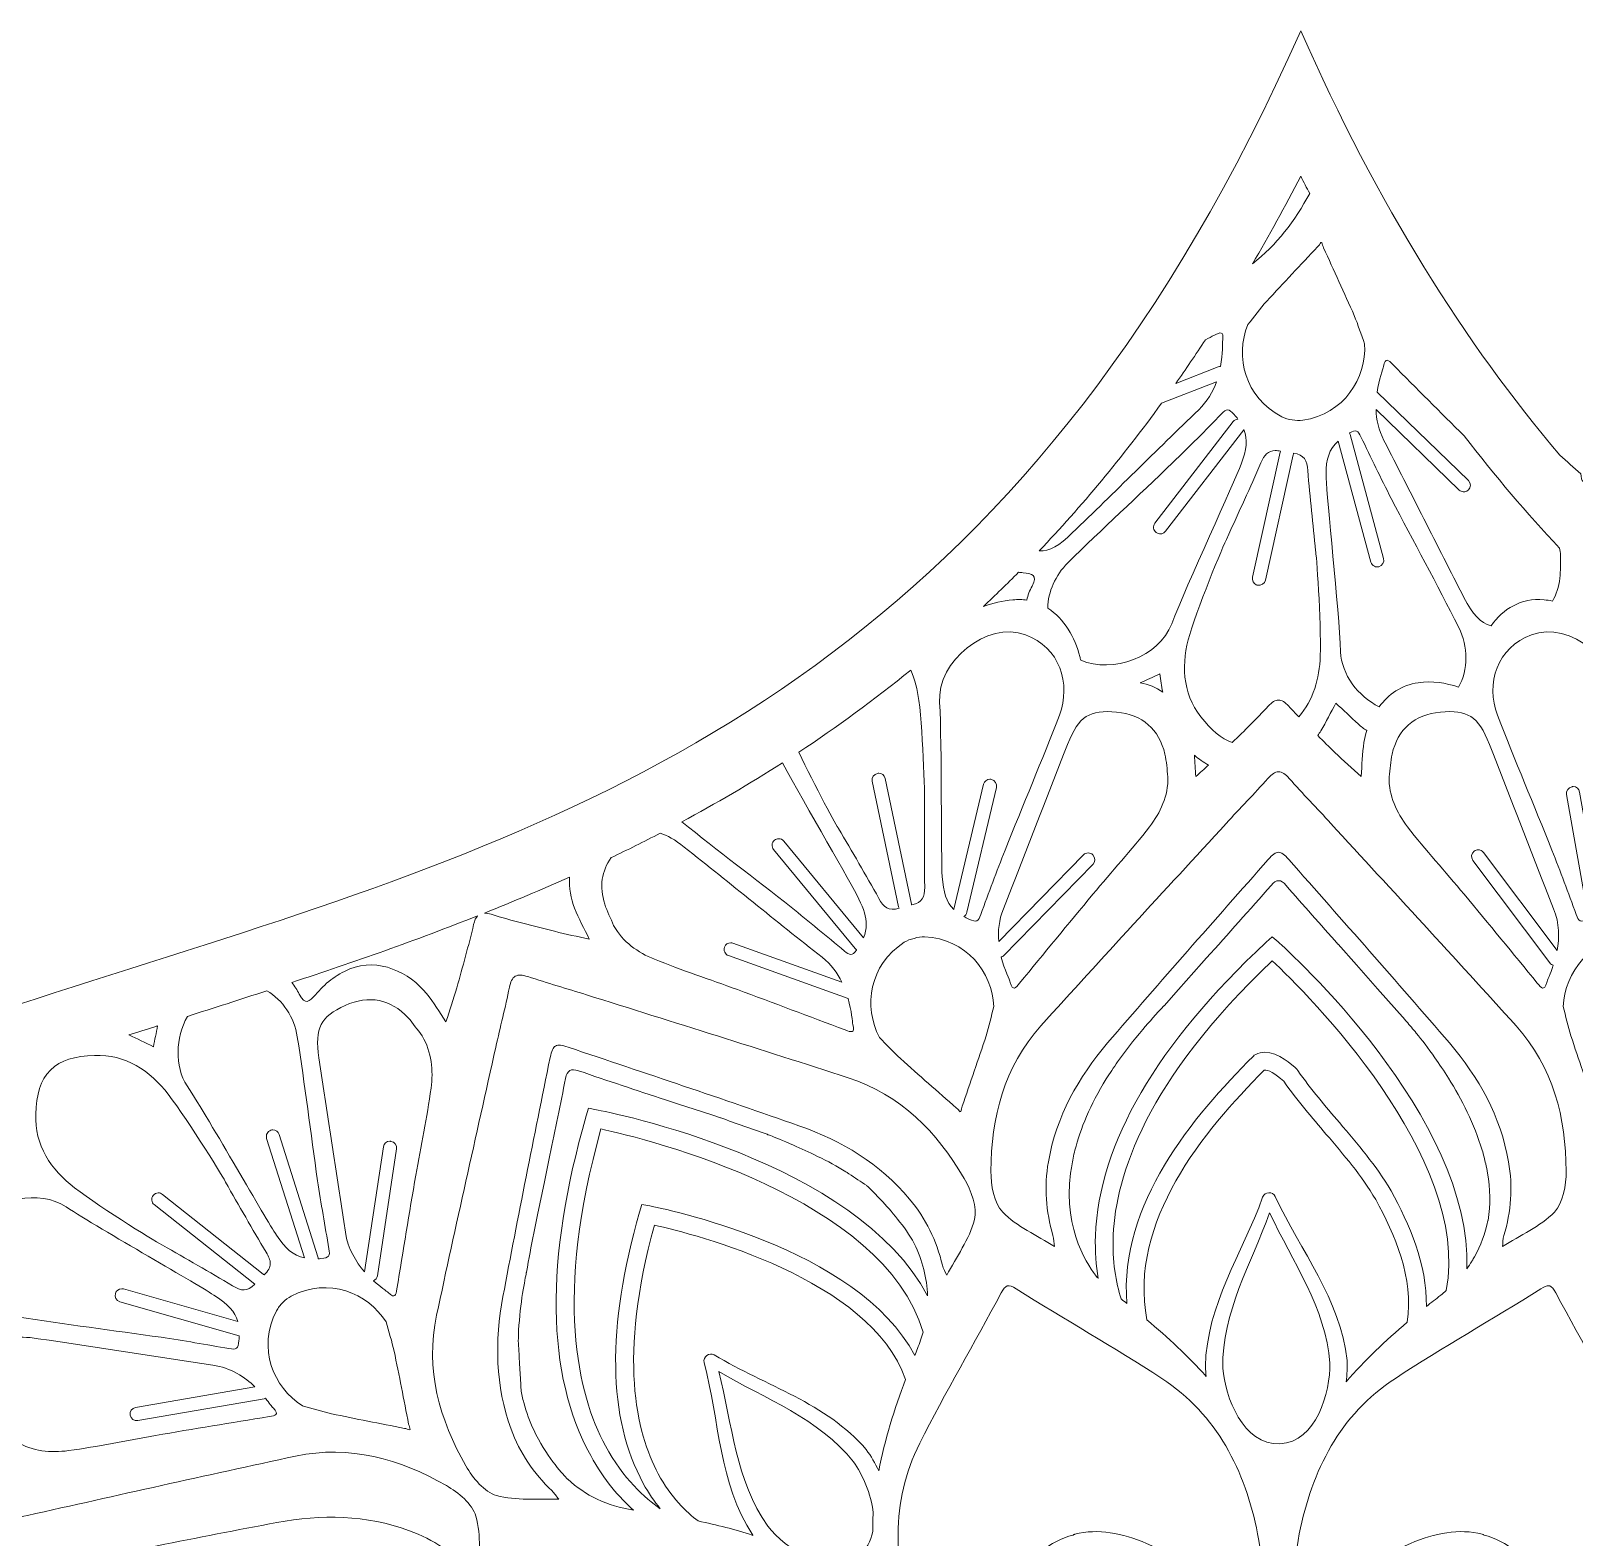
# Model space of a CAD drawing. Extents: x 4 to 996, y -885 to -333.
# Drawn here: x 621.6 to 778.9, y -486.7 to -333.2 of the extents above; entities that cross this region are included whole.
import ezdxf

# ---------------------------------------------------------------- set-up
doc = ezdxf.new("R2010")
doc.units = 0
doc.header["$MEASUREMENT"] = 0
doc.layers.add('Layer 1', color=7, linetype='Continuous', lineweight=0)

msp = doc.modelspace()

# ---------------------------------------------------------------- linework, layer by layer
at = {"layer": 'Layer 1'}
for points, knots in [([(988.01, -523.51), (988.01, -523.51), (988.01, -522.31), (988.01, -522.31), (988.01, -522.31), (995.6, -522.31), (995.6, -522.31), (994.06, -519.71), (987.43, -508.75), (976.61, -493.32), (915.92, -416.15), (835.68, -441.59), (779.72, -379.01), (779.69, -378.91), (779.66, -378.78), (779.64, -378.67), (779.62, -378.55), (779.62, -378.43), (779.59, -378.33), (778.88, -377.7), (778.17, -377.07), (777.45, -376.42), (767.82, -365.1), (758.94, -351.02), (751.05, -333.19), (697.25, -454.78), (597.57, -401.66), (525.49, -493.32), (520.19, -500.87), (515.9, -507.36), (512.71, -512.32), (511.66, -513.96), (510.72, -515.45), (509.91, -516.73), (508.19, -519.5), (507.04, -521.41), (506.51, -522.31), (506.51, -522.31), (509.51, -522.31), (509.51, -522.31), (509.51, -522.31), (509.51, -523.51), (509.51, -523.51), (509.51, -523.51), (506.75, -523.51), (506.75, -523.51), (506.75, -523.51), (506.75, -527.55), (506.75, -527.55), (506.75, -527.55), (505.55, -527.55), (505.55, -527.55), (505.55, -527.55), (505.55, -523.7), (505.55, -523.7), (503.62, -526.19), (497.13, -534.42), (486.81, -545.82), (414.73, -616.75), (315.05, -575.65), (261.25, -669.75), (207.45, -575.65), (107.77, -616.75), (35.68, -545.82), (25.36, -534.42), (18.86, -526.18), (16.94, -523.7), (16.94, -523.7), (16.94, -525.18), (16.94, -525.18), (16.94, -525.18), (15.74, -525.18), (15.74, -525.18), (15.74, -525.18), (15.74, -522.94), (15.74, -522.94), (9.23, -523.26), (4.04, -528.62), (4.04, -535.22), (4.04, -535.22), (4.04, -860.48), (4.04, -860.48), (4.04, -867.27), (9.54, -872.78), (16.34, -872.78), (16.34, -872.78), (16.34, -872.78), (16.34, -872.78), (16.41, -879.47), (21.85, -884.88), (28.55, -884.88), (28.55, -884.88), (493.93, -884.88), (493.93, -884.88), (500.64, -884.88), (506.07, -879.48), (506.15, -872.79), (506.15, -872.79), (505.55, -872.79), (505.55, -872.79), (505.55, -872.79), (505.55, -865.22), (505.55, -865.22), (505.55, -865.22), (506.75, -865.22), (506.75, -865.22), (506.75, -865.22), (506.75, -872.78), (506.75, -872.78), (506.75, -872.78), (995.96, -872.78), (995.96, -872.78), (995.96, -872.78), (995.96, -523.51), (995.96, -523.51), (995.96, -523.51), (988.01, -523.51), (988.01, -523.51)], [0, 0, 0, 0, 1, 1, 1, 2, 2, 2, 3, 3, 3, 4, 4, 4, 5, 5, 5, 6, 6, 6, 7, 7, 7, 8, 8, 8, 9, 9, 9, 10, 10, 10, 11, 11, 11, 12, 12, 12, 13, 13, 13, 14, 14, 14, 15, 15, 15, 16, 16, 16, 17, 17, 17, 18, 18, 18, 19, 19, 19, 20, 20, 20, 21, 21, 21, 22, 22, 22, 23, 23, 23, 24, 24, 24, 25, 25, 25, 26, 26, 26, 27, 27, 27, 28, 28, 28, 29, 29, 29, 30, 30, 30, 31, 31, 31, 32, 32, 32, 33, 33, 33, 34, 34, 34, 35, 35, 35, 36, 36, 36, 37, 37, 37, 38, 38, 38, 39, 39, 39, 39]), ([(751.05, -348), (751.35, -348.59), (751.66, -349.17), (751.96, -349.76), (750.47, -352.56), (748.58, -355.01), (746.14, -356.92), (747.81, -354.08), (749.45, -351.1), (751.05, -348)], [0, 0, 0, 0, 1, 1, 1, 2, 2, 2, 3, 3, 3, 3]), ([(745.65, -363.13), (746.3, -362.33), (746.9, -361.5), (747.59, -360.73), (749.3, -358.89), (751.04, -357.04), (752.76, -355.19), (752.9, -355.06), (753, -354.9), (753.11, -354.75), (753.12, -354.76), (753.14, -354.78), (753.15, -354.79), (753.16, -354.78), (753.18, -354.77), (753.19, -354.76), (753.26, -354.93), (753.3, -355.12), (753.38, -355.3), (754.42, -357.6), (755.48, -359.89), (756.5, -362.2), (756.9, -363.15), (757.21, -364.13), (757.56, -365.1), (757.75, -368.59), (755.49, -372.23), (751.26, -372.87), (750.91, -372.92), (750.55, -372.9), (750.17, -372.82), (749.79, -372.78), (749.44, -372.69), (749.14, -372.51), (745.32, -370.56), (744.35, -366.38), (745.65, -363.13)], [0, 0, 0, 0, 1, 1, 1, 2, 2, 2, 3, 3, 3, 4, 4, 4, 5, 5, 5, 6, 6, 6, 7, 7, 7, 8, 8, 8, 9, 9, 9, 10, 10, 10, 11, 11, 11, 12, 12, 12, 12]), ([(741.34, -364.66), (741.66, -364.5), (741.96, -364.36), (742.26, -364.2), (742.85, -363.91), (743.23, -363.74), (743.1, -364.69), (743.06, -364.97), (743.12, -366.06), (742.88, -367.39), (742.88, -367.4), (742.88, -367.4), (742.88, -367.4), (742.8, -367.4), (742.73, -367.41), (742.65, -367.44), (742.65, -367.44), (738.31, -369.13), (738.31, -369.13), (739.33, -367.68), (740.34, -366.18), (741.34, -364.66)], [0, 0, 0, 0, 1, 1, 1, 2, 2, 2, 3, 3, 3, 4, 4, 4, 5, 5, 5, 6, 6, 6, 7, 7, 7, 7]), ([(768.13, -379.01), (768.13, -379.01), (758.84, -370.01), (758.84, -370.01), (759.04, -368.68), (759.44, -367.66), (759.49, -367.38), (759.66, -366.44), (759.98, -366.74), (760.43, -367.19), (762.84, -369.62), (765.28, -372.06), (767.71, -374.47), (770.86, -378.57), (774.1, -382.37), (777.42, -385.9), (777.47, -386.13), (777.5, -386.39), (777.53, -386.64), (777.5, -387.42), (777.55, -388.22), (777.45, -388.98), (777.35, -389.88), (777.09, -390.64), (776.69, -391.3), (776.41, -391.24), (776.13, -391.2), (775.85, -391.18), (773.48, -390.94), (771.66, -392.12), (770.46, -393.81), (769.35, -393.53), (768.57, -392.68), (767.68, -390.94), (764.93, -385.62), (762.28, -380.24), (759.52, -374.92), (758.98, -373.88), (758.76, -372.79), (758.72, -371.78), (758.72, -371.78), (767.2, -379.99), (767.2, -379.99), (767.25, -380.04), (767.32, -380.09), (767.39, -380.11), (767.64, -380.23), (767.95, -380.18), (768.15, -379.97), (768.41, -379.71), (768.41, -379.28), (768.13, -379.01)], [0, 0, 0, 0, 1, 1, 1, 2, 2, 2, 3, 3, 3, 4, 4, 4, 5, 5, 5, 6, 6, 6, 7, 7, 7, 8, 8, 8, 9, 9, 9, 10, 10, 10, 11, 11, 11, 12, 12, 12, 13, 13, 13, 14, 14, 14, 15, 15, 15, 16, 16, 16, 17, 17, 17, 17]), ([(736.87, -371.14), (736.87, -371.14), (742.46, -368.96), (742.46, -368.96), (742.1, -369.95), (741.54, -370.96), (740.65, -371.81), (736.32, -375.96), (732.09, -380.21), (727.77, -384.36), (726.44, -385.66), (725.46, -386.23), (724.39, -386.19), (728.69, -381.67), (732.85, -376.67), (736.87, -371.14)], [0, 0, 0, 0, 1, 1, 1, 2, 2, 2, 3, 3, 3, 4, 4, 4, 5, 5, 5, 5]), ([(744.28, -372.3), (744.41, -372.44), (744.54, -372.6), (744.65, -372.76), (744.47, -372.77), (744.3, -372.86), (744.18, -373.01), (744.18, -373.01), (736.19, -383.36), (736.19, -383.36), (735.96, -383.67), (736.01, -384.09), (736.32, -384.31), (736.36, -384.34), (736.4, -384.36), (736.45, -384.39), (736.73, -384.52), (737.06, -384.44), (737.26, -384.19), (737.26, -384.19), (745.26, -373.84), (745.26, -373.84), (745.26, -373.83), (745.26, -373.83), (745.26, -373.83), (745.67, -374.84), (745.52, -375.88), (744.97, -377.36), (744.3, -379.18), (739.44, -389.62), (737.9, -393.62), (736.6, -397.03), (731.87, -398.7), (728.63, -397.33), (728.61, -397.2), (728.57, -397.09), (728.54, -396.96), (728.05, -395.01), (726.94, -393.1), (725.27, -392.01), (725.3, -390.36), (726.04, -388.68), (727.31, -387.41), (730.83, -383.96), (734.45, -380.61), (738.02, -377.19), (739.7, -375.57), (741.34, -373.91), (742.98, -372.22), (743.5, -371.7), (743.7, -371.63), (744.28, -372.3)], [0, 0, 0, 0, 1, 1, 1, 2, 2, 2, 3, 3, 3, 4, 4, 4, 5, 5, 5, 6, 6, 6, 7, 7, 7, 8, 8, 8, 9, 9, 9, 10, 10, 10, 11, 11, 11, 12, 12, 12, 13, 13, 13, 14, 14, 14, 15, 15, 15, 16, 16, 16, 17, 17, 17, 17]), ([(759.49, -386.97), (759.49, -386.97), (756.09, -374.34), (756.09, -374.34), (756.07, -374.28), (756.04, -374.22), (756.01, -374.16), (756.01, -374.16), (756.02, -374.16), (756.02, -374.16), (756.69, -373.79), (756.87, -373.92), (757.19, -374.57), (758.2, -376.68), (759.2, -378.78), (760.28, -380.86), (762.56, -385.24), (764.92, -389.57), (767.15, -393.98), (768.14, -395.97), (768.14, -398.28), (767.13, -400.08), (765.81, -399.63), (764.52, -399.42), (763.01, -399.62), (761.33, -399.85), (759.98, -400.81), (759.03, -402.09), (756.89, -400.96), (755.21, -398.82), (755.11, -396.47), (754.95, -392.17), (753.7, -380.72), (753.64, -378.79), (753.64, -378.67), (753.63, -378.53), (753.63, -378.39), (753.63, -376.82), (753.93, -375.83), (754.87, -374.99), (754.87, -374.99), (758.19, -387.32), (758.19, -387.32), (758.24, -387.52), (758.39, -387.68), (758.56, -387.76), (758.69, -387.82), (758.86, -387.84), (759.02, -387.8), (759.38, -387.71), (759.59, -387.32), (759.49, -386.97)], [0, 0, 0, 0, 1, 1, 1, 2, 2, 2, 3, 3, 3, 4, 4, 4, 5, 5, 5, 6, 6, 6, 7, 7, 7, 8, 8, 8, 9, 9, 9, 10, 10, 10, 11, 11, 11, 12, 12, 12, 13, 13, 13, 14, 14, 14, 15, 15, 15, 16, 16, 16, 17, 17, 17, 17]), ([(746.52, -389.63), (746.56, -389.66), (746.6, -389.68), (746.65, -389.68), (747.02, -389.76), (747.38, -389.52), (747.47, -389.16), (747.47, -389.16), (750.28, -376.39), (750.28, -376.39), (750.3, -376.34), (750.3, -376.3), (750.3, -376.23), (751.43, -376.39), (751.69, -376.96), (751.77, -378.01), (751.99, -380.73), (752.3, -383.47), (752.56, -386.19), (752.63, -386.21), (753.15, -393.34), (753.04, -396.9), (752.97, -399.2), (752.32, -401.41), (750.85, -403.09), (750.51, -402.73), (750.16, -402.37), (749.83, -402.01), (749.44, -401.6), (749.11, -401.4), (748.79, -401.4), (748.45, -401.4), (748.13, -401.6), (747.74, -402.01), (746.55, -403.29), (745.32, -404.51), (744.07, -405.72), (742.91, -405.34), (741.93, -404.44), (740.88, -403.11), (738.94, -400.63), (738.86, -397.59), (739.74, -394.71), (740.77, -391.31), (743.54, -384.72), (743.62, -384.72), (744.74, -382.22), (745.91, -379.74), (746.99, -377.22), (747.34, -376.41), (747.7, -375.96), (748.46, -375.96), (748.61, -375.96), (748.79, -375.98), (748.99, -376.02), (748.98, -376.04), (748.97, -376.07), (748.96, -376.11), (748.96, -376.11), (746.14, -388.88), (746.14, -388.88), (746.06, -389.19), (746.23, -389.51), (746.52, -389.63)], [0, 0, 0, 0, 1, 1, 1, 2, 2, 2, 3, 3, 3, 4, 4, 4, 5, 5, 5, 6, 6, 6, 7, 7, 7, 8, 8, 8, 9, 9, 9, 10, 10, 10, 11, 11, 11, 12, 12, 12, 13, 13, 13, 14, 14, 14, 15, 15, 15, 16, 16, 16, 17, 17, 17, 18, 18, 18, 19, 19, 19, 20, 20, 20, 21, 21, 21, 21]), ([(722.29, -388.36), (722.44, -388.38), (722.6, -388.4), (722.75, -388.41), (723.64, -388.5), (724.29, -388.62), (723.67, -389.78), (723.43, -390.22), (723.25, -390.71), (723.12, -391.2), (722.68, -391.14), (722.21, -391.13), (721.72, -391.18), (720.67, -391.29), (719.67, -391.5), (718.73, -391.84), (719.92, -390.71), (721.12, -389.56), (722.29, -388.36)], [0, 0, 0, 0, 1, 1, 1, 2, 2, 2, 3, 3, 3, 4, 4, 4, 5, 5, 5, 6, 6, 6, 6]), ([(723, -394.74), (726.47, -395.98), (727.69, -399.71), (726.45, -402.94), (724.68, -407.54), (722.76, -412.1), (720.92, -416.68), (720.06, -418.84), (719.25, -421.04), (718.45, -423.24), (718.2, -423.94), (718.03, -424.09), (717.24, -423.72), (717.06, -423.63), (716.88, -423.55), (716.71, -423.45), (716.87, -423.37), (716.98, -423.21), (717.03, -423.02), (717.03, -423.02), (720.04, -410.3), (720.04, -410.3), (720.12, -409.93), (719.9, -409.57), (719.54, -409.49), (719.48, -409.47), (719.43, -409.46), (719.38, -409.46), (719.08, -409.46), (718.8, -409.68), (718.72, -409.98), (718.72, -409.98), (715.71, -422.71), (715.71, -422.71), (715.71, -422.72), (715.71, -422.72), (715.71, -422.73), (714.91, -421.97), (714.63, -420.97), (714.51, -419.39), (714.38, -417.47), (714.49, -405.94), (714.25, -401.65), (713.99, -397.37), (719.06, -393.32), (723, -394.74)], [0, 0, 0, 0, 1, 1, 1, 2, 2, 2, 3, 3, 3, 4, 4, 4, 5, 5, 5, 6, 6, 6, 7, 7, 7, 8, 8, 8, 9, 9, 9, 10, 10, 10, 11, 11, 11, 12, 12, 12, 13, 13, 13, 14, 14, 14, 15, 15, 15, 15]), ([(783.33, -401.65), (783.07, -405.94), (783.19, -417.47), (783.05, -419.39), (782.93, -421.11), (782.59, -422.16), (781.62, -422.94), (781.62, -422.94), (779.47, -410.77), (779.47, -410.77), (779.42, -410.44), (779.14, -410.21), (778.81, -410.21), (778.77, -410.21), (778.73, -410.22), (778.7, -410.22), (778.32, -410.3), (778.08, -410.63), (778.14, -411), (778.14, -411), (780.38, -423.7), (780.38, -423.7), (780.37, -423.71), (780.35, -423.72), (780.34, -423.72), (779.54, -424.09), (779.37, -423.94), (779.12, -423.24), (778.32, -421.04), (777.51, -418.84), (776.65, -416.68), (774.81, -412.1), (772.88, -407.54), (771.11, -402.94), (769.87, -399.71), (771.1, -395.98), (774.56, -394.74), (778.51, -393.32), (783.58, -397.37), (783.33, -401.65)], [0, 0, 0, 0, 1, 1, 1, 2, 2, 2, 3, 3, 3, 4, 4, 4, 5, 5, 5, 6, 6, 6, 7, 7, 7, 8, 8, 8, 9, 9, 9, 10, 10, 10, 11, 11, 11, 12, 12, 12, 13, 13, 13, 13]), ([(711.31, -398.33), (711.72, -399.3), (711.99, -400.34), (712.14, -401.42), (712.59, -404.97), (712.78, -412.13), (712.71, -412.13), (712.71, -414.88), (712.68, -417.61), (712.73, -420.36), (712.73, -420.36), (712.73, -420.47), (712.73, -420.47), (712.73, -421.47), (712.51, -422.02), (711.41, -422.27), (711.4, -422.23), (711.4, -422.21), (711.39, -422.18), (711.39, -422.18), (708.7, -409.38), (708.7, -409.38), (708.63, -409.07), (708.36, -408.84), (708.04, -408.84), (707.99, -408.84), (707.95, -408.84), (707.91, -408.86), (707.55, -408.94), (707.31, -409.3), (707.38, -409.66), (707.38, -409.66), (710.07, -422.45), (710.07, -422.45), (710.09, -422.51), (710.11, -422.56), (710.13, -422.61), (709.03, -422.93), (708.56, -422.52), (708.05, -421.6), (706.73, -419.21), (705.33, -416.85), (703.95, -414.48), (703.89, -414.48), (701.48, -410.06), (699.9, -406.7), (703.77, -404.16), (707.58, -401.37), (711.31, -398.33)], [0, 0, 0, 0, 1, 1, 1, 2, 2, 2, 3, 3, 3, 4, 4, 4, 5, 5, 5, 6, 6, 6, 7, 7, 7, 8, 8, 8, 9, 9, 9, 10, 10, 10, 11, 11, 11, 12, 12, 12, 13, 13, 13, 14, 14, 14, 15, 15, 15, 16, 16, 16, 16]), ([(734.67, -399.65), (735.34, -399.34), (736.01, -399.04), (736.68, -398.73), (736.78, -399.34), (736.88, -399.97), (736.98, -400.57), (736.31, -400.11), (735.53, -399.77), (734.67, -399.65)], [0, 0, 0, 0, 1, 1, 1, 2, 2, 2, 3, 3, 3, 3]), ([(737.21, -406.91), (737.38, -407.66), (737.42, -408.45), (737.52, -409.22), (737.55, -411.17), (736.75, -412.84), (735.64, -414.31), (733.81, -416.67), (731.78, -418.89), (729.87, -421.19), (727.36, -424.2), (724.88, -427.22), (722.4, -430.25), (722, -430.76), (721.72, -431.09), (721.45, -430.17), (721.38, -429.9), (720.87, -428.92), (720.53, -427.6), (720.6, -427.57), (720.68, -427.52), (720.73, -427.48), (720.73, -427.48), (729.88, -418.11), (729.88, -418.11), (730.13, -417.85), (730.13, -417.43), (729.86, -417.17), (729.73, -417.03), (729.56, -416.97), (729.39, -416.97), (729.21, -416.97), (729.05, -417.03), (728.9, -417.17), (728.9, -417.17), (720.27, -426), (720.27, -426), (720.19, -424.96), (720.28, -423.81), (720.75, -422.67), (722.97, -417.09), (725.08, -411.48), (727.29, -405.91), (728.45, -403), (729.52, -402.37), (732.29, -402.62), (734.91, -402.88), (736.64, -404.37), (737.21, -406.91)], [0, 0, 0, 0, 1, 1, 1, 2, 2, 2, 3, 3, 3, 4, 4, 4, 5, 5, 5, 6, 6, 6, 7, 7, 7, 8, 8, 8, 9, 9, 9, 10, 10, 10, 11, 11, 11, 12, 12, 12, 13, 13, 13, 14, 14, 14, 15, 15, 15, 16, 16, 16, 16]), ([(754.63, -401.7), (755.39, -402.41), (756.15, -403.13), (756.91, -403.83), (757.19, -404.1), (757.48, -404.31), (757.78, -404.51), (757.65, -404.91), (757.55, -405.31), (757.49, -405.71), (757.31, -406.85), (757.3, -408.02), (757.21, -409.18), (756.31, -408.37), (755.39, -407.57), (754.52, -406.73), (753.95, -406.17), (753.36, -405.59), (752.79, -405.02), (752.89, -404.86), (752.99, -404.7), (753.09, -404.53), (753.64, -403.61), (754.12, -402.64), (754.63, -401.7)], [0, 0, 0, 0, 1, 1, 1, 2, 2, 2, 3, 3, 3, 4, 4, 4, 5, 5, 5, 6, 6, 6, 7, 7, 7, 8, 8, 8, 8]), ([(768.58, -417.73), (768.58, -417.73), (776.45, -428.18), (776.45, -428.18), (776.53, -428.31), (776.66, -428.38), (776.79, -428.42), (776.49, -429.32), (776.17, -429.95), (776.12, -430.17), (775.85, -431.09), (775.57, -430.76), (775.16, -430.25), (772.69, -427.22), (770.21, -424.2), (767.71, -421.19), (765.78, -418.89), (763.76, -416.67), (761.93, -414.31), (760.82, -412.84), (760.02, -411.17), (760.05, -409.22), (760.15, -408.45), (760.2, -407.66), (760.36, -406.91), (760.92, -404.37), (762.65, -402.88), (765.28, -402.62), (768.05, -402.37), (769.12, -403), (770.28, -405.91), (772.5, -411.48), (774.59, -417.09), (776.82, -422.67), (777.43, -424.16), (777.41, -425.65), (777.17, -426.92), (777.17, -426.92), (769.66, -416.92), (769.66, -416.92), (769.53, -416.75), (769.33, -416.65), (769.13, -416.65), (768.98, -416.65), (768.84, -416.71), (768.72, -416.79), (768.42, -417.01), (768.37, -417.43), (768.58, -417.73)], [0, 0, 0, 0, 1, 1, 1, 2, 2, 2, 3, 3, 3, 4, 4, 4, 5, 5, 5, 6, 6, 6, 7, 7, 7, 8, 8, 8, 9, 9, 9, 10, 10, 10, 11, 11, 11, 12, 12, 12, 13, 13, 13, 14, 14, 14, 15, 15, 15, 16, 16, 16, 16]), ([(741.66, -408.02), (741.22, -408.41), (740.79, -408.79), (740.36, -409.18), (740.3, -408.47), (740.27, -407.74), (740.22, -407.02), (740.66, -407.4), (741.14, -407.74), (741.66, -408.02)], [0, 0, 0, 0, 1, 1, 1, 2, 2, 2, 3, 3, 3, 3]), ([(698.24, -407.78), (700.65, -412.26), (705.29, -420.13), (706.02, -421.67), (706.52, -422.7), (706.78, -423.51), (706.78, -424.27), (706.78, -424.72), (706.69, -425.17), (706.49, -425.64), (706.49, -425.64), (698.37, -415.77), (698.37, -415.77), (698.24, -415.6), (698.05, -415.52), (697.85, -415.52), (697.7, -415.52), (697.54, -415.57), (697.42, -415.68), (697.13, -415.91), (697.09, -416.34), (697.33, -416.62), (697.33, -416.62), (705.63, -426.72), (705.63, -426.72), (705.67, -426.78), (705.72, -426.82), (705.78, -426.85), (705.78, -426.85), (705.78, -426.87), (705.78, -426.87), (705.32, -427.49), (705.09, -427.43), (704.55, -426.97), (702.75, -425.47), (700.95, -423.97), (699.12, -422.51), (695.42, -419.59), (691.65, -416.76), (687.98, -413.8), (691.44, -411.94), (694.86, -409.94), (698.24, -407.78)], [0, 0, 0, 0, 1, 1, 1, 2, 2, 2, 3, 3, 3, 4, 4, 4, 5, 5, 5, 6, 6, 6, 7, 7, 7, 8, 8, 8, 9, 9, 9, 10, 10, 10, 11, 11, 11, 12, 12, 12, 13, 13, 13, 14, 14, 14, 14]), ([(724.56, -434.61), (730.81, -427.69), (737.14, -420.84), (743.45, -413.97), (744.86, -412.42), (746.32, -410.93), (747.71, -409.37), (748.09, -408.94), (748.43, -408.7), (748.79, -408.71), (749.14, -408.7), (749.48, -408.94), (749.87, -409.37), (751.25, -410.93), (752.71, -412.42), (754.12, -413.97), (760.42, -420.84), (766.76, -427.69), (773, -434.61), (776.77, -438.8), (778.08, -443.94), (778.1, -449.42), (778.1, -450.83), (777.79, -452.66), (776.9, -453.58), (775.46, -455.06), (773.41, -455.95), (771.61, -457.09), (771.65, -456.72), (771.65, -456.33), (771.76, -455.98), (772.49, -453.51), (772.68, -451), (772.23, -448.46), (771.42, -443.82), (769.21, -439.85), (766.2, -436.34), (760.81, -430.05), (755.31, -423.88), (749.84, -417.64), (749.39, -417.14), (749.09, -416.91), (748.79, -416.91), (748.47, -416.91), (748.18, -417.14), (747.73, -417.64), (742.26, -423.88), (736.76, -430.05), (731.37, -436.34), (728.36, -439.85), (726.15, -443.82), (725.33, -448.46), (724.9, -451), (725.08, -453.51), (725.8, -455.98), (725.91, -456.33), (725.91, -456.72), (725.95, -457.09), (724.16, -455.95), (722.12, -455.06), (720.68, -453.58), (719.77, -452.66), (719.47, -450.83), (719.48, -449.42), (719.5, -443.94), (720.8, -438.8), (724.56, -434.61)], [0, 0, 0, 0, 1, 1, 1, 2, 2, 2, 3, 3, 3, 4, 4, 4, 5, 5, 5, 6, 6, 6, 7, 7, 7, 8, 8, 8, 9, 9, 9, 10, 10, 10, 11, 11, 11, 12, 12, 12, 13, 13, 13, 14, 14, 14, 15, 15, 15, 16, 16, 16, 17, 17, 17, 18, 18, 18, 19, 19, 19, 20, 20, 20, 21, 21, 21, 22, 22, 22, 22]), ([(680.79, -417.45), (680.79, -417.45), (680.79, -417.44), (680.8, -417.44), (682.46, -416.65), (684.12, -415.83), (685.76, -414.97), (686.49, -415.16), (687.27, -415.62), (688.22, -416.38), (692.93, -420.09), (697.56, -423.91), (702.27, -427.61), (703.2, -428.34), (703.83, -429.24), (704.29, -430.13), (704.29, -430.13), (693.18, -426.16), (693.18, -426.16), (693.11, -426.13), (693.04, -426.12), (692.96, -426.12), (692.69, -426.12), (692.42, -426.3), (692.33, -426.57), (692.2, -426.92), (692.38, -427.31), (692.73, -427.44), (692.73, -427.44), (704.92, -431.8), (704.92, -431.8), (705.29, -433.11), (705.34, -434.19), (705.41, -434.47), (705.64, -435.39), (705.24, -435.25), (704.63, -435.01), (700.97, -433.64), (697.3, -432.25), (693.64, -430.9), (690.82, -429.87), (687.96, -428.95), (685.19, -427.8), (683.5, -427.12), (681.97, -426.07), (681.03, -424.36), (680.73, -423.63), (680.36, -422.94), (680.12, -422.19), (679.56, -420.41), (679.8, -418.79), (680.79, -417.45)], [0, 0, 0, 0, 1, 1, 1, 2, 2, 2, 3, 3, 3, 4, 4, 4, 5, 5, 5, 6, 6, 6, 7, 7, 7, 8, 8, 8, 9, 9, 9, 10, 10, 10, 11, 11, 11, 12, 12, 12, 13, 13, 13, 14, 14, 14, 15, 15, 15, 16, 16, 16, 17, 17, 17, 17]), ([(676.52, -419.43), (676.49, -420.53), (676.68, -421.63), (677.05, -422.59), (677.47, -423.68), (678.04, -424.71), (678.55, -425.75), (677.36, -425.49), (676.17, -425.27), (674.99, -424.96), (672.84, -424.41), (670.69, -423.88), (668.56, -423.23), (668.3, -423.14), (668.07, -423.1), (667.87, -423.1), (670.77, -421.94), (673.65, -420.72), (676.52, -419.43)], [0, 0, 0, 0, 1, 1, 1, 2, 2, 2, 3, 3, 3, 4, 4, 4, 5, 5, 5, 6, 6, 6, 6]), ([(748.75, -426.04), (748.75, -426.04), (748.14, -425.51), (748.14, -425.51), (748.14, -425.51), (747.54, -426.07), (747.54, -426.07), (736.35, -436.49), (730.49, -446.55), (730.13, -455.99), (730.07, -457.59), (730.2, -459.04), (730.4, -460.33), (730.37, -460.31), (730.35, -460.27), (730.32, -460.23), (730.32, -460.23), (730.32, -460.23), (730.32, -460.23), (730.31, -460.23), (730.31, -460.23), (730.31, -460.23), (729.51, -459.26), (726.86, -455.59), (727.59, -449.62), (727.62, -449.38), (727.66, -449.12), (727.71, -448.86), (727.8, -448.34), (727.9, -447.81), (728.04, -447.26), (728.59, -445.09), (729.59, -442.67), (731.23, -440.01), (731.41, -439.73), (731.6, -439.44), (731.79, -439.13), (731.99, -438.85), (732.19, -438.54), (732.39, -438.25), (733.14, -437.18), (733.99, -436.09), (734.96, -434.97), (735.62, -434.17), (736.33, -433.38), (737.11, -432.56), (737.12, -432.55), (737.12, -432.55), (737.12, -432.55), (737.12, -432.55), (738.59, -430.89), (738.59, -430.89), (738.59, -430.89), (740.94, -428.24), (740.94, -428.24), (740.94, -428.24), (740.94, -428.24), (740.94, -428.24), (740.94, -428.24), (741.44, -427.68), (741.44, -427.68), (741.44, -427.68), (741.45, -427.67), (741.45, -427.67), (743.67, -425.23), (745.85, -422.76), (748.02, -420.28), (748.31, -419.96), (748.54, -419.8), (748.79, -419.8), (749.03, -419.8), (749.27, -419.96), (749.55, -420.28), (751.31, -422.28), (753.07, -424.28), (754.84, -426.27), (754.84, -426.27), (754.85, -426.28), (754.85, -426.28), (754.85, -426.28), (756.73, -428.39), (756.73, -428.39), (756.73, -428.39), (758.88, -430.82), (758.88, -430.82), (758.88, -430.82), (761.68, -433.99), (761.68, -433.99), (761.68, -433.99), (761.7, -434.01), (761.7, -434.01), (761.7, -434.01), (761.71, -434.03), (761.73, -434.05), (761.74, -434.07), (761.74, -434.07), (761.76, -434.09), (761.77, -434.1), (761.8, -434.12), (761.82, -434.15), (762.16, -434.55), (762.49, -434.93), (762.83, -435.34), (762.83, -435.34), (762.85, -435.37), (762.85, -435.37), (763.37, -436.01), (764.02, -436.85), (764.73, -437.85), (765.17, -438.5), (765.64, -439.19), (766.11, -439.94), (767.43, -442.07), (768.73, -444.59), (769.54, -447.26), (769.68, -447.73), (769.8, -448.2), (769.9, -448.67), (769.97, -448.98), (770.04, -449.3), (770.09, -449.6), (770.37, -451.21), (770.42, -452.83), (770.14, -454.42), (770.14, -454.42), (770.14, -454.43), (770.14, -454.43), (770.14, -454.43), (770.13, -454.43), (770.13, -454.43), (769.86, -455.75), (769.41, -456.99), (768.75, -458.14), (768.75, -458.15), (768.75, -458.15), (768.75, -458.15), (768.74, -458.17), (768.73, -458.18), (768.72, -458.19), (768.71, -458.22), (768.7, -458.23), (768.69, -458.25), (768.61, -458.38), (768.54, -458.5), (768.49, -458.6), (768.33, -458.86), (768.14, -459.12), (767.96, -459.35), (767.96, -459.35), (767.96, -459.35), (767.96, -459.37), (768.6, -443.92), (749.66, -426.87), (748.75, -426.04)], [0, 0, 0, 0, 1, 1, 1, 2, 2, 2, 3, 3, 3, 4, 4, 4, 5, 5, 5, 6, 6, 6, 7, 7, 7, 8, 8, 8, 9, 9, 9, 10, 10, 10, 11, 11, 11, 12, 12, 12, 13, 13, 13, 14, 14, 14, 15, 15, 15, 16, 16, 16, 17, 17, 17, 18, 18, 18, 19, 19, 19, 20, 20, 20, 21, 21, 21, 22, 22, 22, 23, 23, 23, 24, 24, 24, 25, 25, 25, 26, 26, 26, 27, 27, 27, 28, 28, 28, 29, 29, 29, 30, 30, 30, 31, 31, 31, 32, 32, 32, 33, 33, 33, 34, 34, 34, 35, 35, 35, 36, 36, 36, 37, 37, 37, 38, 38, 38, 39, 39, 39, 40, 40, 40, 41, 41, 41, 42, 42, 42, 43, 43, 43, 44, 44, 44, 45, 45, 45, 46, 46, 46, 47, 47, 47, 48, 48, 48, 49, 49, 49, 50, 50, 50, 51, 51, 51, 51]), ([(667.16, -423.38), (666.99, -423.57), (666.85, -423.85), (666.76, -424.27), (666.25, -426.43), (665.65, -428.57), (665.05, -430.71), (664.72, -431.88), (664.32, -433.02), (663.94, -434.17), (663.29, -433.21), (662.7, -432.2), (661.97, -431.31), (660.24, -429.18), (657.05, -427.59), (654.15, -428.8), (652.66, -429.41), (651.61, -430.3), (650.64, -431.43), (650.05, -432.11), (649.57, -432.55), (648.99, -431.37), (648.79, -430.95), (648.52, -430.55), (648.22, -430.18), (654.56, -428.09), (660.89, -425.88), (667.16, -423.38)], [0, 0, 0, 0, 1, 1, 1, 2, 2, 2, 3, 3, 3, 4, 4, 4, 5, 5, 5, 6, 6, 6, 7, 7, 7, 8, 8, 8, 9, 9, 9, 9]), ([(718.99, -435.61), (718.2, -438.01), (717.37, -440.39), (716.56, -442.79), (716.51, -442.97), (716.47, -443.17), (716.42, -443.34), (716.41, -443.33), (716.39, -443.33), (716.38, -443.32), (716.38, -443.32), (716.37, -443.32), (716.37, -443.32), (716.36, -443.33), (716.36, -443.35), (716.35, -443.37), (716.22, -443.23), (716.11, -443.09), (715.96, -442.97), (714.06, -441.29), (712.15, -439.64), (710.27, -437.94), (709.51, -437.25), (708.83, -436.49), (708.11, -435.77), (706.49, -432.64), (707.05, -428.4), (710.65, -426.08), (710.93, -425.89), (711.28, -425.76), (711.65, -425.68), (712.02, -425.55), (712.39, -425.5), (712.71, -425.52), (717, -425.72), (719.61, -429.14), (719.76, -432.63), (719.51, -433.63), (719.3, -434.64), (718.99, -435.61)], [0, 0, 0, 0, 1, 1, 1, 2, 2, 2, 3, 3, 3, 4, 4, 4, 5, 5, 5, 6, 6, 6, 7, 7, 7, 8, 8, 8, 9, 9, 9, 10, 10, 10, 11, 11, 11, 12, 12, 12, 13, 13, 13, 13]), ([(777.8, -432.63), (777.96, -429.14), (780.57, -425.72), (784.85, -425.52), (785.18, -425.5), (785.56, -425.55), (785.92, -425.68), (786.29, -425.76), (786.63, -425.89), (786.92, -426.08), (790.53, -428.4), (791.08, -432.64), (789.46, -435.77), (788.75, -436.49), (788.07, -437.25), (787.3, -437.94), (785.42, -439.64), (783.5, -441.29), (781.62, -442.97), (781.47, -443.09), (781.34, -443.23), (781.22, -443.37), (781.22, -443.37), (781.19, -443.32), (781.19, -443.32), (781.17, -443.33), (781.16, -443.33), (781.14, -443.34), (781.1, -443.17), (781.07, -442.97), (781.01, -442.79), (780.19, -440.39), (779.37, -438.01), (778.58, -435.61), (778.27, -434.64), (778.06, -433.63), (777.8, -432.63)], [0, 0, 0, 0, 1, 1, 1, 2, 2, 2, 3, 3, 3, 4, 4, 4, 5, 5, 5, 6, 6, 6, 7, 7, 7, 8, 8, 8, 9, 9, 9, 10, 10, 10, 11, 11, 11, 12, 12, 12, 12]), ([(760.26, -451.4), (758.68, -448.78), (756.89, -446.68), (754.99, -444.46), (753.57, -442.79), (752.11, -441.1), (750.75, -439.14), (750.75, -439.14), (750.65, -439.02), (750.65, -439.02), (750.19, -438.57), (748.79, -437.29), (747.38, -437.29), (747.07, -437.29), (746.75, -437.35), (746.46, -437.52), (746.46, -437.52), (746.32, -437.57), (746.32, -437.57), (746.32, -437.57), (746.22, -437.69), (746.22, -437.69), (740.05, -443.84), (732.53, -452.78), (733.33, -462.89), (733.33, -462.89), (733.32, -462.89), (733.32, -462.88), (733.13, -462.73), (732.93, -462.59), (732.75, -462.43), (732.23, -460.78), (731.82, -458.58), (731.94, -455.91), (732.21, -449.89), (735.26, -440.17), (748.15, -427.96), (751.59, -431.2), (768.47, -447.94), (765.88, -461.58), (765.7, -461.74), (765.51, -461.9), (765.32, -462.05), (764.83, -462.43), (764.34, -462.81), (763.86, -463.19), (763.86, -463.19), (763.85, -463.2), (763.85, -463.2), (763.93, -458.87), (762.09, -454.77), (760.26, -451.4)], [0, 0, 0, 0, 1, 1, 1, 2, 2, 2, 3, 3, 3, 4, 4, 4, 5, 5, 5, 6, 6, 6, 7, 7, 7, 8, 8, 8, 9, 9, 9, 10, 10, 10, 11, 11, 11, 12, 12, 12, 13, 13, 13, 14, 14, 14, 15, 15, 15, 16, 16, 16, 17, 17, 17, 17]), ([(669.1, -482.46), (667.86, -482.12), (666.68, -480.69), (665.98, -479.45), (663.26, -474.72), (661.82, -469.59), (662.99, -464.09), (664.94, -454.97), (666.99, -445.88), (669.02, -436.77), (669.47, -434.73), (669.99, -432.71), (670.41, -430.67), (670.52, -430.11), (670.7, -429.72), (671.01, -429.54), (671.31, -429.36), (671.73, -429.4), (672.27, -429.58), (674.26, -430.23), (676.27, -430.8), (678.26, -431.43), (687.15, -434.23), (696.06, -437), (704.93, -439.89), (710.28, -441.61), (713.99, -445.42), (716.75, -450.14), (717.46, -451.38), (718.11, -453.11), (717.8, -454.35), (717.28, -456.35), (715.96, -458.15), (714.97, -460.02), (714.83, -459.69), (714.63, -459.35), (714.54, -459), (713.94, -456.49), (712.84, -454.23), (711.19, -452.25), (708.17, -448.64), (704.27, -446.3), (699.91, -444.78), (692.1, -442.02), (684.24, -439.41), (676.39, -436.77), (675.75, -436.55), (675.36, -436.49), (675.11, -436.65), (674.84, -436.79), (674.7, -437.17), (674.56, -437.81), (672.93, -445.94), (671.27, -454.04), (669.75, -462.19), (668.9, -466.73), (668.97, -471.28), (670.58, -475.7), (671.47, -478.13), (672.87, -480.19), (674.75, -481.98), (675.01, -482.23), (675.2, -482.55), (675.43, -482.85), (673.3, -482.78), (671.09, -483.01), (669.1, -482.46)], [0, 0, 0, 0, 1, 1, 1, 2, 2, 2, 3, 3, 3, 4, 4, 4, 5, 5, 5, 6, 6, 6, 7, 7, 7, 8, 8, 8, 9, 9, 9, 10, 10, 10, 11, 11, 11, 12, 12, 12, 13, 13, 13, 14, 14, 14, 15, 15, 15, 16, 16, 16, 17, 17, 17, 18, 18, 18, 19, 19, 19, 20, 20, 20, 21, 21, 21, 22, 22, 22, 22]), ([(637.59, -433.63), (640.28, -432.77), (642.98, -431.91), (645.68, -431.02), (647.33, -431.97), (648.47, -433.71), (648.79, -435.72), (649.56, -440.59), (650.16, -445.5), (650.86, -450.38), (651.21, -452.7), (651.61, -454.99), (652.01, -457.31), (652.14, -458.03), (652.06, -458.24), (651.2, -458.32), (651.11, -458.33), (651.01, -458.34), (650.93, -458.35), (650.93, -458.35), (650.93, -458.35), (650.92, -458.35), (650.92, -458.27), (650.91, -458.2), (650.89, -458.13), (650.89, -458.13), (646.96, -445.67), (646.96, -445.67), (646.86, -445.38), (646.59, -445.19), (646.31, -445.19), (646.25, -445.19), (646.16, -445.2), (646.1, -445.23), (645.75, -445.34), (645.55, -445.72), (645.67, -446.08), (645.67, -446.08), (649.52, -458.25), (649.52, -458.25), (648.37, -458.02), (647.6, -457.31), (646.67, -455.93), (645.59, -454.33), (639.92, -444.3), (637.57, -440.72), (636.23, -438.68), (636.41, -435.83), (637.59, -433.63)], [0, 0, 0, 0, 1, 1, 1, 2, 2, 2, 3, 3, 3, 4, 4, 4, 5, 5, 5, 6, 6, 6, 7, 7, 7, 8, 8, 8, 9, 9, 9, 10, 10, 10, 11, 11, 11, 12, 12, 12, 13, 13, 13, 14, 14, 14, 15, 15, 15, 16, 16, 16, 16]), ([(658.34, -446.37), (658.3, -446.35), (658.26, -446.35), (658.23, -446.35), (657.9, -446.35), (657.62, -446.6), (657.57, -446.93), (657.57, -446.93), (655.64, -459.66), (655.64, -459.66), (654.77, -458.66), (653.95, -457.32), (653.7, -455.64), (652.85, -449.72), (651.86, -443.8), (651, -437.87), (650.54, -434.77), (651.16, -433.68), (653.68, -432.52), (656.08, -431.43), (658.32, -431.84), (660.09, -433.77), (660.62, -434.34), (661.03, -435.01), (661.51, -435.62), (662.51, -437.3), (662.66, -439.14), (662.42, -440.95), (662.02, -443.92), (661.38, -446.86), (660.86, -449.82), (660.21, -453.68), (659.58, -457.53), (658.94, -461.4), (658.84, -462.04), (658.76, -462.46), (658.06, -461.79), (657.9, -461.63), (657.29, -461.23), (656.57, -460.58), (656.76, -460.49), (656.91, -460.31), (656.95, -460.06), (656.95, -460.06), (658.9, -447.14), (658.9, -447.14), (658.96, -446.77), (658.7, -446.42), (658.34, -446.37)], [0, 0, 0, 0, 1, 1, 1, 2, 2, 2, 3, 3, 3, 4, 4, 4, 5, 5, 5, 6, 6, 6, 7, 7, 7, 8, 8, 8, 9, 9, 9, 10, 10, 10, 11, 11, 11, 12, 12, 12, 13, 13, 13, 14, 14, 14, 15, 15, 15, 16, 16, 16, 16]), ([(634.28, -434.69), (634.38, -434.65), (634.47, -434.62), (634.56, -434.59), (634.41, -435.32), (634.27, -436.02), (634.13, -436.73), (633.31, -436.33), (632.48, -435.91), (631.64, -435.52), (632.52, -435.24), (633.4, -434.97), (634.28, -434.69)], [0, 0, 0, 0, 1, 1, 1, 2, 2, 2, 3, 3, 3, 4, 4, 4, 4]), ([(623.65, -439.12), (624.66, -438.05), (626.13, -437.7), (628.13, -437.61), (631.27, -437.48), (633.79, -439.17), (635.63, -441.57), (637.78, -444.38), (641.49, -450.42), (641.49, -450.54), (642.85, -452.92), (644.2, -455.31), (645.61, -457.66), (645.88, -458.11), (646.04, -458.48), (646.04, -458.83), (646.04, -459.21), (645.85, -459.58), (645.4, -459.98), (645.38, -459.95), (645.35, -459.92), (645.31, -459.89), (645.31, -459.89), (635.06, -451.77), (635.06, -451.77), (634.94, -451.67), (634.78, -451.62), (634.63, -451.62), (634.44, -451.62), (634.23, -451.71), (634.11, -451.89), (633.87, -452.18), (633.92, -452.59), (634.22, -452.82), (634.22, -452.82), (644.46, -460.94), (644.46, -460.94), (643.68, -461.74), (643.08, -461.62), (642.19, -461.09), (639.84, -459.67), (637.45, -458.33), (635.07, -456.95), (634.95, -456.95), (628.9, -453.26), (626.09, -451.1), (623.7, -449.27), (622.01, -446.74), (622.14, -443.6), (622.22, -441.59), (622.58, -440.13), (623.65, -439.12)], [0, 0, 0, 0, 1, 1, 1, 2, 2, 2, 3, 3, 3, 4, 4, 4, 5, 5, 5, 6, 6, 6, 7, 7, 7, 8, 8, 8, 9, 9, 9, 10, 10, 10, 11, 11, 11, 12, 12, 12, 13, 13, 13, 14, 14, 14, 15, 15, 15, 16, 16, 16, 17, 17, 17, 17]), ([(672.88, -475.78), (672.49, -474.93), (672.13, -474), (671.88, -473), (671.75, -472.56), (671.67, -472.12), (671.59, -471.64), (671.59, -471.48), (671.58, -471.29), (671.56, -471.12), (671.56, -471.12), (671.45, -469), (671.45, -469), (671.44, -468.94), (671.43, -468.88), (671.43, -468.82), (671.43, -468.82), (671.43, -468.82), (671.43, -468.81), (671.39, -468.11), (671.35, -467.4), (671.31, -466.69), (671.31, -466.63), (671.31, -466.58), (671.32, -466.53), (671.32, -466.24), (671.34, -465.92), (671.35, -465.62), (671.49, -462.91), (672.02, -460.31), (672.13, -459.78), (672.14, -459.74), (672.15, -459.72), (672.15, -459.71), (672.15, -459.7), (672.15, -459.7), (672.15, -459.7), (672.15, -459.7), (672.15, -459.7), (672.15, -459.69), (672.39, -458.37), (672.64, -457.04), (672.88, -455.72), (672.88, -455.72), (673.27, -453.86), (673.27, -453.86), (673.27, -453.86), (673.97, -450.5), (673.97, -450.5), (673.97, -450.5), (674.54, -447.78), (674.54, -447.78), (674.54, -447.78), (674.54, -447.78), (674.54, -447.78), (675.09, -445.18), (675.61, -442.57), (676.13, -439.95), (676.22, -439.53), (676.35, -439.29), (676.55, -439.15), (676.77, -439.03), (677.05, -439.05), (677.46, -439.18), (680.4, -440.18), (683.36, -441.18), (686.32, -442.13), (686.32, -442.13), (687.55, -442.53), (687.55, -442.53), (687.55, -442.53), (691.02, -443.68), (691.02, -443.68), (691.02, -443.68), (691.93, -443.98), (691.93, -443.98), (691.93, -443.98), (691.95, -443.98), (691.95, -443.98), (693.52, -444.54), (695.09, -445.09), (696.66, -445.65), (696.66, -445.65), (696.75, -445.69), (696.75, -445.69), (696.76, -445.69), (696.86, -445.72), (697.01, -445.78), (697.41, -445.94), (698.28, -446.3), (699.35, -446.75), (700.1, -447.09), (700.95, -447.47), (701.82, -447.9), (702.83, -448.38), (703.83, -448.93), (704.69, -449.47), (704.78, -449.52), (704.87, -449.58), (704.96, -449.64), (704.98, -449.66), (705, -449.67), (705.01, -449.68), (705.61, -450.08), (706.22, -450.47), (706.82, -450.88), (706.82, -450.88), (707.43, -451.44), (708.27, -452.33), (708.79, -452.89), (709.39, -453.55), (709.96, -454.3), (710.59, -455.07), (711.2, -455.92), (711.67, -456.77), (711.67, -456.77), (711.67, -456.78), (711.67, -456.78), (712.51, -458.52), (712.97, -460.31), (713.02, -462.13), (705.82, -448.35), (680.48, -443.37), (679.27, -443.15), (679.27, -443.15), (678.47, -443), (678.47, -443), (678.47, -443), (678.24, -443.78), (678.24, -443.78), (673.99, -458.49), (674.15, -470.12), (678.69, -478.4), (679.37, -479.65), (680.1, -480.73), (680.85, -481.65), (681.59, -482.56), (682.33, -483.33), (683.04, -483.96), (680.36, -483.53), (678.15, -482.45), (676.35, -480.81), (676.35, -480.81), (676.34, -480.79), (676.3, -480.75), (676.28, -480.73), (676.26, -480.71), (676.22, -480.68), (675.75, -480.18), (674.11, -478.38), (672.88, -475.78)], [0, 0, 0, 0, 1, 1, 1, 2, 2, 2, 3, 3, 3, 4, 4, 4, 5, 5, 5, 6, 6, 6, 7, 7, 7, 8, 8, 8, 9, 9, 9, 10, 10, 10, 11, 11, 11, 12, 12, 12, 13, 13, 13, 14, 14, 14, 15, 15, 15, 16, 16, 16, 17, 17, 17, 18, 18, 18, 19, 19, 19, 20, 20, 20, 21, 21, 21, 22, 22, 22, 23, 23, 23, 24, 24, 24, 25, 25, 25, 26, 26, 26, 27, 27, 27, 28, 28, 28, 29, 29, 29, 30, 30, 30, 31, 31, 31, 32, 32, 32, 33, 33, 33, 34, 34, 34, 35, 35, 35, 36, 36, 36, 37, 37, 37, 38, 38, 38, 39, 39, 39, 40, 40, 40, 41, 41, 41, 42, 42, 42, 43, 43, 43, 44, 44, 44, 45, 45, 45, 46, 46, 46, 47, 47, 47, 48, 48, 48, 49, 49, 49, 50, 50, 50, 50]), ([(748.46, -451.99), (748.33, -451.7), (748.05, -451.59), (747.79, -451.62), (747.54, -451.62), (747.27, -451.74), (747.17, -452.06), (745.1, -457.86), (741.46, -462.98), (741.33, -469.33), (741.34, -469.66), (741.38, -470), (741.42, -470.33), (739.56, -468.24), (737.51, -466.35), (735.36, -464.55), (733.51, -454.52), (741.12, -445.35), (747.34, -439.1), (747.68, -439.05), (748.46, -439.41), (749.32, -440.25), (750.71, -442.23), (752.19, -443.95), (753.62, -445.62), (755.47, -447.79), (757.22, -449.82), (758.69, -452.3), (760.64, -455.83), (762.59, -460.3), (761.91, -464.8), (759.69, -466.69), (757.58, -468.68), (755.67, -470.88), (755.77, -470.13), (755.81, -469.4), (755.79, -468.71), (755.09, -462.39), (751.03, -457.59), (748.46, -451.99)], [0, 0, 0, 0, 1, 1, 1, 2, 2, 2, 3, 3, 3, 4, 4, 4, 5, 5, 5, 6, 6, 6, 7, 7, 7, 8, 8, 8, 9, 9, 9, 10, 10, 10, 11, 11, 11, 12, 12, 12, 13, 13, 13, 13]), ([(680.2, -477.41), (677.34, -472.11), (674.96, -462.2), (679.74, -445.1), (684.48, -446.14), (708.6, -452.09), (712.56, -465.81), (712.41, -466.37), (712.22, -466.92), (711.99, -467.49), (711.9, -467.72), (711.79, -467.98), (711.71, -468.21), (705.98, -457.12), (685.68, -453.14), (684.72, -452.95), (684.72, -452.95), (683.91, -452.8), (683.91, -452.8), (683.91, -452.8), (683.68, -453.59), (683.68, -453.59), (680.3, -465.32), (680.42, -474.61), (684.05, -481.23), (684.6, -482.23), (685.19, -483.09), (685.78, -483.81), (684.22, -482.73), (682.01, -480.75), (680.2, -477.41)], [0, 0, 0, 0, 1, 1, 1, 2, 2, 2, 3, 3, 3, 4, 4, 4, 5, 5, 5, 6, 6, 6, 7, 7, 7, 8, 8, 8, 9, 9, 9, 10, 10, 10, 10]), ([(625.23, -453.04), (628.82, -455.4), (638.86, -461.06), (640.46, -462.15), (641.72, -462.99), (642.42, -463.72), (642.72, -464.72), (642.72, -464.72), (631.08, -461.41), (631.08, -461.41), (631.02, -461.39), (630.95, -461.39), (630.9, -461.39), (630.6, -461.39), (630.33, -461.58), (630.25, -461.88), (630.15, -462.23), (630.35, -462.61), (630.71, -462.72), (630.71, -462.72), (642.88, -466.18), (642.88, -466.18), (642.88, -466.32), (642.87, -466.49), (642.85, -466.68), (642.77, -467.53), (642.56, -467.61), (641.83, -467.49), (639.52, -467.08), (637.21, -466.68), (634.91, -466.34), (630.02, -465.63), (625.11, -465.03), (620.24, -464.25), (617.37, -463.81), (615.07, -461.68), (614.79, -458.85), (615.56, -457.59), (615.93, -456.19), (616.06, -454.72), (618.18, -452.22), (622.45, -451.21), (625.23, -453.04)], [0, 0, 0, 0, 1, 1, 1, 2, 2, 2, 3, 3, 3, 4, 4, 4, 5, 5, 5, 6, 6, 6, 7, 7, 7, 8, 8, 8, 9, 9, 9, 10, 10, 10, 11, 11, 11, 12, 12, 12, 13, 13, 13, 14, 14, 14, 14]), ([(743.1, -469.48), (743.03, -463.77), (745.99, -458.86), (747.88, -453.64), (750.22, -458.68), (753.59, -463.31), (754.03, -468.99), (754.04, -471.92), (752.67, -477.03), (748.91, -477.19), (745.16, -477.35), (743.34, -472.4), (743.1, -469.48)], [0, 0, 0, 0, 1, 1, 1, 2, 2, 2, 3, 3, 3, 4, 4, 4, 4]), ([(706.77, -477.79), (702.64, -472.98), (696.57, -471.32), (691.29, -468.14), (691.02, -467.98), (690.73, -468.04), (690.53, -468.21), (690.32, -468.35), (690.17, -468.6), (690.26, -468.92), (691.83, -474.88), (691.72, -481.17), (695.2, -486.49), (695.21, -486.5), (695.22, -486.52), (695.23, -486.53), (693.4, -485.93), (691.53, -485.45), (689.64, -485.06), (688.44, -484.18), (686.87, -482.65), (685.57, -480.24), (683.32, -476.06), (681.48, -468.31), (685.18, -454.91), (689.23, -455.8), (707.23, -460.38), (710.77, -470.63), (709.63, -473.68), (708.66, -476.77), (708.05, -479.96), (707.69, -479.18), (707.25, -478.44), (706.77, -477.79)], [0, 0, 0, 0, 1, 1, 1, 2, 2, 2, 3, 3, 3, 4, 4, 4, 5, 5, 5, 6, 6, 6, 7, 7, 7, 8, 8, 8, 9, 9, 9, 10, 10, 10, 11, 11, 11, 11]), ([(657.84, -464.78), (658.12, -465.78), (658.44, -466.75), (658.65, -467.74), (659.18, -470.21), (659.65, -472.71), (660.14, -475.18), (660.18, -475.36), (660.26, -475.54), (660.3, -475.73), (660.3, -475.73), (660.25, -475.73), (660.25, -475.73), (660.26, -475.74), (660.26, -475.77), (660.26, -475.78), (660.07, -475.73), (659.9, -475.65), (659.7, -475.62), (657.22, -475.13), (654.74, -474.65), (652.28, -474.13), (651.28, -473.92), (650.29, -473.58), (649.31, -473.32), (646.35, -471.44), (644.71, -467.48), (646.66, -463.64), (646.82, -463.35), (647.05, -463.06), (647.33, -462.79), (647.59, -462.53), (647.88, -462.29), (648.18, -462.14), (651.99, -460.18), (655.96, -461.82), (657.84, -464.78)], [0, 0, 0, 0, 1, 1, 1, 2, 2, 2, 3, 3, 3, 4, 4, 4, 5, 5, 5, 6, 6, 6, 7, 7, 7, 8, 8, 8, 9, 9, 9, 10, 10, 10, 11, 11, 11, 12, 12, 12, 12]), ([(742.89, -497.87), (742.89, -497.86), (742.89, -497.85), (742.88, -497.83), (741.96, -493.21), (739.96, -489.33), (735.34, -487.35), (732.86, -486.3), (730.4, -485.79), (728.03, -486.42), (728.01, -486.43), (727.97, -486.44), (727.94, -486.45), (727.9, -486.46), (727.87, -486.46), (727.85, -486.49), (725.48, -487.11), (723.59, -488.79), (721.97, -490.94), (718.96, -494.95), (719.17, -499.32), (720.68, -503.79), (720.69, -503.79), (720.7, -503.81), (720.7, -503.82), (721.36, -505.76), (722.41, -507.56), (723.75, -509.14), (724.12, -509.59), (724.51, -510), (724.92, -510.41), (718.85, -507.07), (713.99, -502.61), (711.68, -495.75), (709.56, -489.49), (709.17, -483.2), (712.23, -477.13), (714.85, -471.96), (717.79, -466.95), (720.51, -461.82), (720.74, -461.41), (720.92, -461.17), (721.14, -461.1), (721.37, -461.04), (721.64, -461.15), (722.05, -461.41), (726.97, -464.49), (732.03, -467.36), (736.88, -470.53), (742.55, -474.25), (745.36, -479.89), (746.66, -486.38), (748.1, -493.49), (746.11, -499.78), (742.54, -505.7), (742.68, -505.14), (742.81, -504.58), (742.91, -504), (743.28, -501.99), (743.29, -499.9), (742.89, -497.87)], [0, 0, 0, 0, 1, 1, 1, 2, 2, 2, 3, 3, 3, 4, 4, 4, 5, 5, 5, 6, 6, 6, 7, 7, 7, 8, 8, 8, 9, 9, 9, 10, 10, 10, 11, 11, 11, 12, 12, 12, 13, 13, 13, 14, 14, 14, 15, 15, 15, 16, 16, 16, 17, 17, 17, 18, 18, 18, 19, 19, 19, 20, 20, 20, 20]), ([(773.82, -509.14), (775.15, -507.56), (776.21, -505.76), (776.87, -503.82), (776.87, -503.81), (776.88, -503.79), (776.89, -503.79), (778.4, -499.32), (778.61, -494.95), (775.6, -490.94), (773.97, -488.79), (772.09, -487.11), (769.73, -486.49), (769.7, -486.46), (769.67, -486.46), (769.64, -486.45), (769.61, -486.44), (769.57, -486.43), (769.54, -486.42), (767.18, -485.79), (764.71, -486.3), (762.22, -487.35), (757.61, -489.33), (755.6, -493.21), (754.69, -497.83), (754.68, -497.85), (754.68, -497.86), (754.68, -497.87), (754.28, -499.9), (754.29, -501.99), (754.66, -504), (754.76, -504.58), (754.88, -505.14), (755.03, -505.7), (751.46, -499.78), (749.48, -493.49), (750.9, -486.38), (752.21, -479.89), (755.01, -474.25), (760.69, -470.53), (765.55, -467.36), (770.59, -464.49), (775.52, -461.41), (775.85, -461.19), (776.1, -461.09), (776.32, -461.09), (776.35, -461.09), (776.38, -461.09), (776.42, -461.1), (776.65, -461.17), (776.83, -461.41), (777.05, -461.82), (779.78, -466.95), (782.72, -471.96), (785.34, -477.13), (788.39, -483.2), (788.02, -489.49), (785.89, -495.75), (783.57, -502.61), (778.71, -507.07), (772.66, -510.41), (773.06, -510), (773.45, -509.59), (773.82, -509.14)], [0, 0, 0, 0, 1, 1, 1, 2, 2, 2, 3, 3, 3, 4, 4, 4, 5, 5, 5, 6, 6, 6, 7, 7, 7, 8, 8, 8, 9, 9, 9, 10, 10, 10, 11, 11, 11, 12, 12, 12, 13, 13, 13, 14, 14, 14, 15, 15, 15, 16, 16, 16, 17, 17, 17, 18, 18, 18, 19, 19, 19, 20, 20, 20, 21, 21, 21, 21]), ([(632.54, -474.82), (632.54, -474.82), (645.42, -472.6), (645.42, -472.6), (645.47, -472.59), (645.52, -472.58), (645.56, -472.56), (645.95, -473.04), (646.2, -473.42), (646.32, -473.54), (646.99, -474.23), (646.57, -474.32), (645.92, -474.42), (642.07, -475.05), (638.2, -475.69), (634.35, -476.34), (631.39, -476.85), (628.46, -477.49), (625.49, -477.89), (623.68, -478.13), (621.82, -477.98), (620.16, -476.98), (619.54, -476.52), (618.87, -476.09), (618.3, -475.56), (618.22, -475.49), (618.14, -475.41), (618.06, -475.33), (618.46, -474.56), (618.76, -473.73), (618.9, -472.88), (619.18, -471.08), (618.84, -469.23), (617.95, -467.6), (618.89, -466.38), (620.08, -466.12), (622.4, -466.48), (628.34, -467.33), (634.23, -468.32), (640.17, -469.18), (642.04, -469.44), (643.47, -470.42), (644.48, -471.39), (644.48, -471.39), (632.31, -473.5), (632.31, -473.5), (631.94, -473.55), (631.69, -473.92), (631.75, -474.28), (631.81, -474.64), (632.17, -474.89), (632.54, -474.82)], [0, 0, 0, 0, 1, 1, 1, 2, 2, 2, 3, 3, 3, 4, 4, 4, 5, 5, 5, 6, 6, 6, 7, 7, 7, 8, 8, 8, 9, 9, 9, 10, 10, 10, 11, 11, 11, 12, 12, 12, 13, 13, 13, 14, 14, 14, 15, 15, 15, 16, 16, 16, 17, 17, 17, 17]), ([(707.48, -484.22), (707.44, -484.86), (707.43, -485.49), (707.43, -486.12), (707.26, -487.12), (706.78, -488.02), (705.9, -488.69), (702.89, -490.93), (698.58, -487.86), (696.73, -485.58), (693.45, -480.92), (693.13, -475.2), (691.74, -469.82), (696.52, -472.66), (701.91, -474.57), (705.48, -479.02), (706.37, -480.31), (707.27, -482.3), (707.48, -484.22)], [0, 0, 0, 0, 1, 1, 1, 2, 2, 2, 3, 3, 3, 4, 4, 4, 5, 5, 5, 6, 6, 6, 6]), ([(621.29, -491.86), (623.94, -499.71), (626.55, -507.56), (629.3, -515.39), (629.73, -516.61), (630.23, -517.8), (630.8, -518.94), (630.8, -518.94), (623.93, -518.94), (623.93, -518.94), (621.22, -510.56), (618.61, -502.14), (615.96, -493.73), (615.33, -491.74), (614.77, -489.73), (614.12, -487.74), (613.93, -487.2), (613.89, -486.78), (614.07, -486.49), (614.25, -486.16), (614.63, -486), (615.18, -485.9), (617.23, -485.46), (619.26, -484.94), (621.3, -484.5), (630.39, -482.46), (639.49, -480.41), (648.62, -478.45), (654.13, -477.29), (659.23, -478.73), (663.98, -481.45), (665.21, -482.16), (666.64, -483.33), (666.99, -484.58), (667.55, -486.56), (667.3, -488.78), (667.39, -490.9), (667.09, -490.68), (666.75, -490.49), (666.5, -490.22), (664.73, -488.35), (662.65, -486.94), (660.22, -486.05), (655.81, -484.43), (651.25, -484.36), (646.71, -485.22), (638.58, -486.74), (630.46, -488.41), (622.34, -490.04), (621.68, -490.18), (621.32, -490.31), (621.17, -490.58), (621.01, -490.84), (621.07, -491.22), (621.29, -491.86)], [0, 0, 0, 0, 1, 1, 1, 2, 2, 2, 3, 3, 3, 4, 4, 4, 5, 5, 5, 6, 6, 6, 7, 7, 7, 8, 8, 8, 9, 9, 9, 10, 10, 10, 11, 11, 11, 12, 12, 12, 13, 13, 13, 14, 14, 14, 15, 15, 15, 16, 16, 16, 17, 17, 17, 18, 18, 18, 18])]:
    msp.add_open_spline(points, degree=3, knots=knots, dxfattribs=at)

doc.saveas('drawing.dxf')
